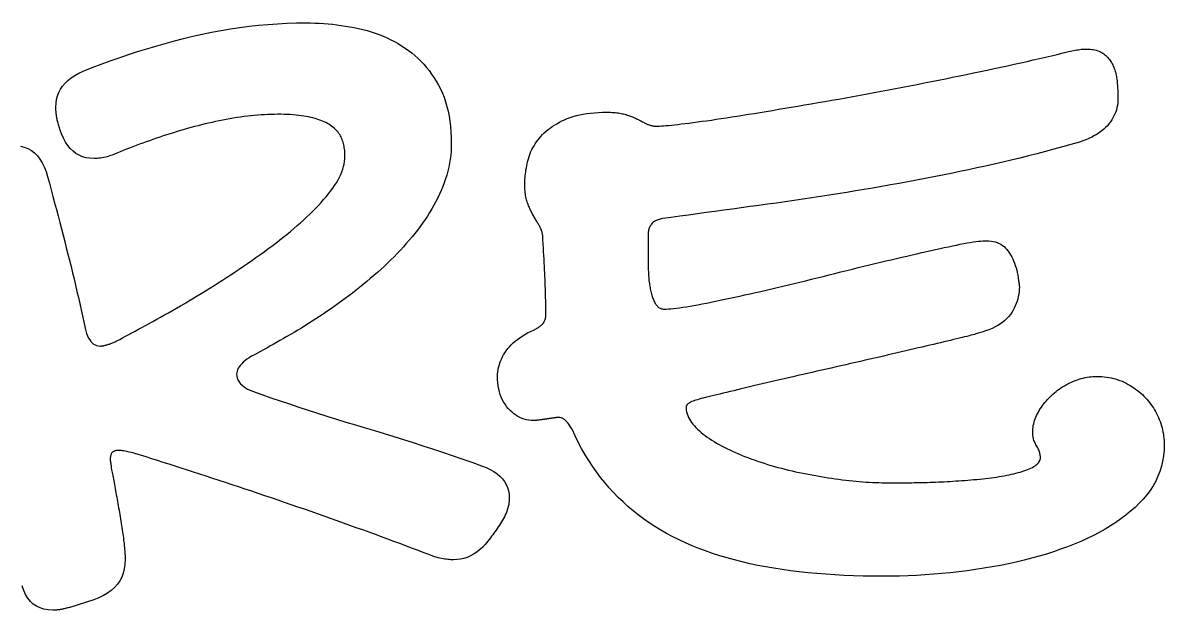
# Model space of a CAD drawing. Header units: millimetres. Extents: x 0 to 54.3, y 0.2 to 27.6.
# Drawn here: x 4.62 to 8.576, y 11.545 to 13.58 of the extents above; entities that cross this region are included whole.
import ezdxf

# ---------------------------------------------------------------- set-up
doc = ezdxf.new("R2010")
doc.units = ezdxf.units.MM

msp = doc.modelspace()

# ---------------------------------------------------------------- linework, layer by layer
msp.add_lwpolyline([(4.6112, 13.1535), (4.6249, 13.1497), (4.6376, 13.1444), (4.6494, 13.1376), (4.6603, 13.1293), (4.6702, 13.1195), (4.6792, 13.1082), (4.6872, 13.0954), (4.6943, 13.0811), (4.7004, 13.0652), (4.7057, 13.0479), (4.7119, 13.0248), (4.718, 13.0018), (4.7241, 12.979), (4.7301, 12.9563), (4.7361, 12.9337), (4.7419, 12.9112), (4.7478, 12.8889), (4.7535, 12.8667), (4.7592, 12.8446), (4.7649, 12.8226), (4.7705, 12.8008), (4.776, 12.779), (4.7814, 12.7574), (4.7868, 12.7358), (4.7921, 12.7143), (4.7973, 12.6928), (4.8024, 12.6713), (4.8074, 12.6499), (4.8123, 12.6286), (4.8171, 12.6073), (4.8219, 12.5861), (4.8266, 12.5649), (4.8311, 12.5437), (4.8356, 12.5226), (4.8382, 12.5127), (4.841, 12.5036), (4.8442, 12.4954), (4.8477, 12.488), (4.8515, 12.4815), (4.8557, 12.4759), (4.8601, 12.4711), (4.8649, 12.4672), (4.87, 12.4642), (4.8755, 12.462), (4.8812, 12.4607), (4.8873, 12.4603), (4.8891, 12.4603), (4.8909, 12.4604), (4.8928, 12.4606), (4.8948, 12.4608), (4.8968, 12.4611), (4.8989, 12.4614), (4.901, 12.4618), (4.9031, 12.4623), (4.9053, 12.4628), (4.9076, 12.4634), (4.9099, 12.4641), (4.9122, 12.4648), (4.9146, 12.4655), (4.9171, 12.4664), (4.9197, 12.4673), (4.9223, 12.4682), (4.925, 12.4692), (4.9278, 12.4703), (4.9306, 12.4715), (4.9336, 12.4727), (4.9366, 12.4739), (4.9397, 12.4753), (4.9428, 12.4767), (4.946, 12.4781), (4.9557, 12.4833), (4.9657, 12.4886), (4.976, 12.4941), (4.9867, 12.4999), (4.9977, 12.5058), (5.009, 12.5119), (5.0207, 12.5183), (5.0327, 12.5248), (5.045, 12.5315), (5.0577, 12.5385), (5.0707, 12.5456), (5.084, 12.5529), (5.0976, 12.5604), (5.1112, 12.568), (5.125, 12.5758), (5.1388, 12.5837), (5.1528, 12.5917), (5.1668, 12.5999), (5.181, 12.6082), (5.1952, 12.6166), (5.2096, 12.6252), (5.224, 12.6339), (5.2385, 12.6427), (5.2532, 12.6517), (5.2679, 12.6608), (5.2825, 12.67), (5.2971, 12.6793), (5.3117, 12.6886), (5.3263, 12.6981), (5.3409, 12.7076), (5.3554, 12.7172), (5.3699, 12.7269), (5.3844, 12.7367), (5.3988, 12.7466), (5.4133, 12.7565), (5.4277, 12.7666), (5.4419, 12.7767), (5.456, 12.7867), (5.4697, 12.7968), (5.4833, 12.8069), (5.4965, 12.817), (5.5096, 12.8271), (5.5224, 12.8372), (5.5349, 12.8473), (5.5472, 12.8574), (5.5592, 12.8675), (5.571, 12.8775), (5.5826, 12.8876), (5.5938, 12.8977), (5.6047, 12.9078), (5.6152, 12.9178), (5.6254, 12.9278), (5.6352, 12.9378), (5.6447, 12.9477), (5.6538, 12.9577), (5.6625, 12.9676), (5.6709, 12.9774), (5.6789, 12.9873), (5.6865, 12.9971), (5.6939, 13.0069), (5.7007, 13.0167), (5.7069, 13.0263), (5.7125, 13.0359), (5.7176, 13.0453), (5.722, 13.0547), (5.7259, 13.0639), (5.7292, 13.0731), (5.7318, 13.0821), (5.7339, 13.0911), (5.7354, 13.0999), (5.7363, 13.1087), (5.7366, 13.1173), (5.7365, 13.1226), (5.7363, 13.1279), (5.736, 13.133), (5.7355, 13.1381), (5.7349, 13.1431), (5.7341, 13.148), (5.7333, 13.1529), (5.7322, 13.1577), (5.7311, 13.1624), (5.7298, 13.167), (5.7284, 13.1716), (5.7268, 13.1761), (5.725, 13.1805), (5.7231, 13.1848), (5.7208, 13.189), (5.7184, 13.1931), (5.7157, 13.1971), (5.7128, 13.201), (5.7096, 13.2048), (5.7062, 13.2085), (5.7026, 13.2121), (5.6987, 13.2156), (5.6946, 13.2191), (5.6903, 13.2224), (5.6857, 13.2256), (5.6809, 13.2287), (5.6758, 13.2316), (5.6704, 13.2344), (5.6648, 13.2372), (5.6589, 13.2397), (5.6528, 13.2422), (5.6464, 13.2445), (5.6397, 13.2467), (5.6328, 13.2488), (5.6256, 13.2508), (5.6182, 13.2526), (5.6104, 13.2543), (5.6024, 13.2559), (5.594, 13.2573), (5.5852, 13.2586), (5.5762, 13.2597), (5.5668, 13.2607), (5.557, 13.2615), (5.547, 13.2621), (5.5366, 13.2627), (5.5258, 13.263), (5.5147, 13.2633), (5.5033, 13.2633), (5.492, 13.2632), (5.4806, 13.263), (5.4691, 13.2626), (5.4575, 13.262), (5.4459, 13.2613), (5.4341, 13.2604), (5.4223, 13.2594), (5.4104, 13.2582), (5.3983, 13.2568), (5.3862, 13.2553), (5.3741, 13.2536), (5.3618, 13.2518), (5.3495, 13.2498), (5.3372, 13.2477), (5.3249, 13.2455), (5.3126, 13.2431), (5.3004, 13.2407), (5.2881, 13.2382), (5.2759, 13.2355), (5.2637, 13.2328), (5.2514, 13.2299), (5.2393, 13.2269), (5.2271, 13.2238), (5.2149, 13.2206), (5.2027, 13.2173), (5.1906, 13.2139), (5.1785, 13.2105), (5.1664, 13.2069), (5.1544, 13.2033), (5.1423, 13.1997), (5.1303, 13.1959), (5.1183, 13.1921), (5.1064, 13.1882), (5.0945, 13.1842), (5.0826, 13.1802), (5.0707, 13.1761), (5.0589, 13.1719), (5.0471, 13.1677), (5.0355, 13.1635), (5.024, 13.1593), (5.0126, 13.155), (5.0012, 13.1507), (4.99, 13.1464), (4.9789, 13.1421), (4.9678, 13.1377), (4.9569, 13.1333), (4.9461, 13.1289), (4.9354, 13.1244), (4.9354, 13.1244), (4.9294, 13.1222), (4.9235, 13.1201), (4.9177, 13.1182), (4.9118, 13.1165), (4.906, 13.115), (4.9002, 13.1138), (4.8944, 13.1127), (4.8887, 13.1118), (4.8829, 13.1111), (4.8772, 13.1106), (4.8716, 13.1103), (4.8659, 13.1102), (4.852, 13.1109), (4.8389, 13.113), (4.8265, 13.1165), (4.8149, 13.1215), (4.804, 13.1278), (4.7938, 13.1356), (4.7844, 13.1447), (4.7757, 13.1553), (4.7678, 13.1673), (4.7606, 13.1807), (4.7541, 13.1955), (4.7484, 13.2117), (4.747, 13.2161), (4.7456, 13.2203), (4.7443, 13.2245), (4.7432, 13.2285), (4.7421, 13.2324), (4.7411, 13.2362), (4.7401, 13.2398), (4.7393, 13.2433), (4.7386, 13.2467), (4.7379, 13.25), (4.7373, 13.2532), (4.7368, 13.2562), (4.7364, 13.2591), (4.736, 13.262), (4.7357, 13.2649), (4.7353, 13.2677), (4.7351, 13.2704), (4.7348, 13.2731), (4.7346, 13.2758), (4.7345, 13.2784), (4.7343, 13.2809), (4.7342, 13.2834), (4.7342, 13.2859), (4.7342, 13.2883), (4.7348, 13.3019), (4.7368, 13.315), (4.7401, 13.3274), (4.7446, 13.3393), (4.7505, 13.3506), (4.7577, 13.3613), (4.7663, 13.3713), (4.7761, 13.3808), (4.7872, 13.3897), (4.7997, 13.3981), (4.8134, 13.4058), (4.8285, 13.4129), (4.8597, 13.4252), (4.891, 13.437), (4.9224, 13.4485), (4.9539, 13.4596), (4.9856, 13.4703), (5.0173, 13.4805), (5.0491, 13.4904), (5.081, 13.4999), (5.113, 13.509), (5.1451, 13.5177), (5.1773, 13.5261), (5.2096, 13.534), (5.2419, 13.5414), (5.2743, 13.5481), (5.3068, 13.5542), (5.3393, 13.5597), (5.3719, 13.5645), (5.4045, 13.5687), (5.4372, 13.5722), (5.4699, 13.5751), (5.5027, 13.5774), (5.5355, 13.579), (5.5683, 13.5799), (5.6013, 13.5803), (5.6167, 13.5801), (5.6321, 13.5797), (5.6474, 13.579), (5.6627, 13.5781), (5.678, 13.5769), (5.6932, 13.5754), (5.7084, 13.5736), (5.7235, 13.5716), (5.7386, 13.5692), (5.7537, 13.5667), (5.7688, 13.5638), (5.7838, 13.5607), (5.7986, 13.5572), (5.8132, 13.5534), (5.8276, 13.5491), (5.8416, 13.5444), (5.8555, 13.5394), (5.869, 13.534), (5.8823, 13.5281), (5.8953, 13.5219), (5.9081, 13.5153), (5.9206, 13.5082), (5.9329, 13.5008), (5.9449, 13.493), (5.9566, 13.4848), (5.9679, 13.4761), (5.9788, 13.467), (5.9894, 13.4574), (5.9996, 13.4474), (6.0094, 13.4369), (6.0189, 13.426), (6.028, 13.4147), (6.0367, 13.4029), (6.0451, 13.3906), (6.053, 13.3779), (6.0606, 13.3648), (6.0677, 13.3512), (6.0742, 13.337), (6.0801, 13.3222), (6.0854, 13.3068), (6.09, 13.2909), (6.094, 13.2745), (6.0974, 13.2574), (6.1002, 13.2398), (6.1024, 13.2216), (6.1039, 13.2028), (6.1048, 13.1835), (6.1051, 13.1636), (6.1049, 13.1494), (6.1042, 13.1353), (6.103, 13.1213), (6.1013, 13.1074), (6.0991, 13.0936), (6.0965, 13.0799), (6.0933, 13.0663), (6.0897, 13.0528), (6.0856, 13.0394), (6.081, 13.0261), (6.076, 13.0129), (6.0704, 12.9998), (6.0645, 12.9868), (6.0582, 12.9739), (6.0517, 12.9611), (6.0448, 12.9484), (6.0376, 12.9358), (6.0301, 12.9232), (6.0223, 12.9108), (6.0142, 12.8985), (6.0058, 12.8863), (5.9971, 12.8742), (5.9881, 12.8622), (5.9787, 12.8502), (5.9691, 12.8384), (5.9593, 12.8267), (5.9492, 12.8151), (5.939, 12.8036), (5.9285, 12.7921), (5.9178, 12.7808), (5.9068, 12.7696), (5.8956, 12.7585), (5.8843, 12.7474), (5.8726, 12.7365), (5.8608, 12.7257), (5.8488, 12.7149), (5.8366, 12.7043), (5.8243, 12.6939), (5.812, 12.6835), (5.7997, 12.6734), (5.7873, 12.6634), (5.7749, 12.6535), (5.7624, 12.6438), (5.7498, 12.6342), (5.7373, 12.6248), (5.7246, 12.6155), (5.7119, 12.6064), (5.6992, 12.5974), (5.6864, 12.5886), (5.6737, 12.5799), (5.661, 12.5713), (5.6483, 12.5629), (5.6357, 12.5546), (5.6231, 12.5464), (5.6105, 12.5384), (5.5979, 12.5305), (5.5854, 12.5228), (5.5728, 12.5152), (5.5603, 12.5077), (5.5478, 12.5004), (5.5355, 12.4932), (5.5233, 12.4862), (5.5113, 12.4793), (5.4996, 12.4726), (5.488, 12.466), (5.4766, 12.4596), (5.4655, 12.4534), (5.4545, 12.4474), (5.4437, 12.4415), (5.4331, 12.4357), (5.4227, 12.4301), (5.4125, 12.4247), (5.4043, 12.4196), (5.3968, 12.4146), (5.3899, 12.4095), (5.3838, 12.4043), (5.3785, 12.3992), (5.3738, 12.394), (5.3699, 12.3888), (5.3666, 12.3836), (5.3641, 12.3783), (5.3623, 12.373), (5.3613, 12.3677), (5.3609, 12.3624), (5.3613, 12.3563), (5.3624, 12.3504), (5.3643, 12.3447), (5.367, 12.3392), (5.3705, 12.334), (5.3747, 12.329), (5.3797, 12.3242), (5.3854, 12.3197), (5.3919, 12.3153), (5.3992, 12.3112), (5.4073, 12.3073), (5.4161, 12.3036), (5.4479, 12.2924), (5.4798, 12.2813), (5.5119, 12.2704), (5.5441, 12.2595), (5.5764, 12.2488), (5.6088, 12.2382), (5.6414, 12.2277), (5.6741, 12.2174), (5.7069, 12.2071), (5.7398, 12.197), (5.7728, 12.1871), (5.806, 12.1772), (5.8393, 12.1673), (5.8726, 12.1572), (5.9061, 12.1469), (5.9396, 12.1365), (5.9731, 12.1258), (6.0068, 12.1149), (6.0405, 12.1038), (6.0743, 12.0925), (6.1082, 12.0811), (6.1421, 12.0694), (6.1761, 12.0575), (6.2102, 12.0455), (6.2256, 12.0392), (6.2396, 12.0325), (6.2523, 12.0252), (6.2636, 12.0174), (6.2736, 12.009), (6.2823, 12.0001), (6.2897, 11.9906), (6.2957, 11.9806), (6.3003, 11.97), (6.3037, 11.9589), (6.3057, 11.9473), (6.3063, 11.9351), (6.3062, 11.9291), (6.3058, 11.9232), (6.3051, 11.9172), (6.3041, 11.9112), (6.3028, 11.9052), (6.3012, 11.8992), (6.2994, 11.8932), (6.2972, 11.8872), (6.2948, 11.8811), (6.2921, 11.8751), (6.2891, 11.869), (6.2859, 11.863), (6.2824, 11.8569), (6.2789, 11.851), (6.2754, 11.8451), (6.2717, 11.8393), (6.268, 11.8336), (6.2643, 11.828), (6.2605, 11.8225), (6.2566, 11.8171), (6.2527, 11.8117), (6.2487, 11.8064), (6.2446, 11.8013), (6.2405, 11.7962), (6.2317, 11.784), (6.2226, 11.7728), (6.2131, 11.7627), (6.2033, 11.7536), (6.1931, 11.7457), (6.1826, 11.7388), (6.1717, 11.7329), (6.1605, 11.7281), (6.149, 11.7244), (6.1371, 11.7217), (6.1249, 11.7202), (6.1123, 11.7196), (6.1077, 11.7197), (6.103, 11.7199), (6.0981, 11.7203), (6.0931, 11.7208), (6.0879, 11.7215), (6.0824, 11.7223), (6.0769, 11.7233), (6.0711, 11.7244), (6.0652, 11.7256), (6.0591, 11.727), (6.0528, 11.7286), (6.0464, 11.7303), (6.027, 11.7377), (6.0073, 11.7452), (5.9875, 11.7528), (5.9674, 11.7604), (5.947, 11.768), (5.9264, 11.7757), (5.9056, 11.7834), (5.8846, 11.7912), (5.8633, 11.7991), (5.8418, 11.807), (5.82, 11.8149), (5.798, 11.8229), (5.7759, 11.8309), (5.7536, 11.8389), (5.7314, 11.8469), (5.709, 11.8548), (5.6865, 11.8628), (5.664, 11.8707), (5.6414, 11.8787), (5.6188, 11.8866), (5.596, 11.8945), (5.5732, 11.9024), (5.5503, 11.9103), (5.5274, 11.9181), (5.5044, 11.926), (5.4815, 11.9338), (5.4587, 11.9415), (5.4359, 11.9492), (5.4132, 11.9569), (5.3905, 11.9644), (5.3679, 11.972), (5.3454, 11.9795), (5.3229, 11.9869), (5.3005, 11.9943), (5.2781, 12.0017), (5.2558, 12.009), (5.2337, 12.0162), (5.2119, 12.0233), (5.1903, 12.0303), (5.169, 12.0371), (5.148, 12.0439), (5.1272, 12.0506), (5.1067, 12.0571), (5.0865, 12.0636), (5.0666, 12.0699), (5.0469, 12.0761), (5.0275, 12.0822), (5.0084, 12.0882), (5.0017, 12.0899), (4.9954, 12.0915), (4.9895, 12.0929), (4.984, 12.0941), (4.9789, 12.0952), (4.9741, 12.0962), (4.9697, 12.097), (4.9656, 12.0977), (4.9619, 12.0982), (4.9586, 12.0986), (4.9557, 12.0988), (4.9532, 12.0989), (4.9508, 12.0988), (4.9486, 12.0987), (4.9464, 12.0985), (4.9444, 12.0982), (4.9424, 12.0978), (4.9405, 12.0973), (4.9387, 12.0968), (4.9369, 12.0961), (4.9353, 12.0954), (4.9337, 12.0945), (4.9323, 12.0936), (4.9309, 12.0926), (4.9296, 12.0915), (4.9285, 12.0902), (4.9274, 12.0887), (4.9265, 12.087), (4.9256, 12.0851), (4.9249, 12.0831), (4.9243, 12.0808), (4.9238, 12.0784), (4.9234, 12.0758), (4.9231, 12.073), (4.9229, 12.07), (4.9229, 12.0668), (4.9229, 12.0659), (4.9229, 12.065), (4.923, 12.064), (4.9231, 12.063), (4.9232, 12.0619), (4.9233, 12.0608), (4.9235, 12.0597), (4.9237, 12.0585), (4.9239, 12.0573), (4.9241, 12.0561), (4.9244, 12.0548), (4.9247, 12.0535), (4.925, 12.0521), (4.9252, 12.0508), (4.9254, 12.0494), (4.9257, 12.048), (4.9258, 12.0466), (4.926, 12.0452), (4.9261, 12.0438), (4.9263, 12.0424), (4.9263, 12.0409), (4.9264, 12.0395), (4.9264, 12.038), (4.9265, 12.0366), (4.9274, 12.032), (4.9283, 12.0272), (4.9293, 12.0221), (4.9303, 12.0169), (4.9314, 12.0114), (4.9325, 12.0056), (4.9336, 11.9996), (4.9348, 11.9934), (4.936, 11.987), (4.9372, 11.9803), (4.9385, 11.9734), (4.9398, 11.9662), (4.9411, 11.9589), (4.9425, 11.9516), (4.9438, 11.9442), (4.9451, 11.9368), (4.9465, 11.9294), (4.9478, 11.9219), (4.9492, 11.9144), (4.9505, 11.9069), (4.9518, 11.8993), (4.9532, 11.8917), (4.9545, 11.884), (4.9558, 11.8763), (4.9571, 11.8686), (4.9584, 11.861), (4.9597, 11.8534), (4.9609, 11.8459), (4.962, 11.8385), (4.9632, 11.8311), (4.9643, 11.8238), (4.9653, 11.8166), (4.9663, 11.8094), (4.9673, 11.8022), (4.9683, 11.7952), (4.9692, 11.7882), (4.97, 11.7813), (4.9708, 11.7746), (4.9715, 11.7682), (4.9721, 11.762), (4.9727, 11.7559), (4.9732, 11.7501), (4.9736, 11.7445), (4.9739, 11.7391), (4.9742, 11.7339), (4.9744, 11.7289), (4.9745, 11.7242), (4.9745, 11.7196), (4.9738, 11.7034), (4.9715, 11.6881), (4.9677, 11.6736), (4.9625, 11.6599), (4.9557, 11.647), (4.9474, 11.635), (4.9376, 11.6239), (4.9263, 11.6136), (4.9134, 11.6041), (4.8991, 11.5955), (4.8833, 11.5877), (4.8659, 11.5807), (4.7858, 11.5558), (4.7828, 11.5549), (4.78, 11.5541), (4.7771, 11.5533), (4.7743, 11.5526), (4.7716, 11.5518), (4.7689, 11.5511), (4.7662, 11.5505), (4.7636, 11.5499), (4.7611, 11.5493), (4.7586, 11.5488), (4.7561, 11.5483), (4.7537, 11.5478), (4.7514, 11.5474), (4.7489, 11.547), (4.7465, 11.5466), (4.744, 11.5463), (4.7416, 11.546), (4.7391, 11.5458), (4.7365, 11.5456), (4.734, 11.5454), (4.7314, 11.5453), (4.7288, 11.5452), (4.7261, 11.5451), (4.7235, 11.5451), (4.7077, 11.546), (4.6931, 11.5485), (4.6796, 11.5527), (4.6673, 11.5586), (4.6561, 11.5662), (4.646, 11.5754), (4.6371, 11.5863), (4.6293, 11.5989), (4.6227, 11.6132), (4.6171, 11.6292)])
msp.add_lwpolyline([(6.4773, 12.2128), (6.4763, 12.2128), (6.4753, 12.2128), (6.4742, 12.2127), (6.473, 12.2126), (6.4717, 12.2125), (6.4704, 12.2124), (6.4689, 12.2122), (6.4674, 12.212), (6.4658, 12.2118), (6.464, 12.2116), (6.4622, 12.2113), (6.4604, 12.211), (6.4584, 12.2107), (6.4565, 12.2104), (6.4545, 12.2102), (6.4524, 12.2099), (6.4504, 12.2096), (6.4483, 12.2093), (6.4463, 12.209), (6.4441, 12.2087), (6.442, 12.2084), (6.4398, 12.2081), (6.4376, 12.2078), (6.4354, 12.2075), (6.4332, 12.2072), (6.431, 12.2069), (6.4288, 12.2066), (6.4266, 12.2063), (6.4245, 12.206), (6.4223, 12.2057), (6.4202, 12.2054), (6.418, 12.2051), (6.4159, 12.2048), (6.4138, 12.2045), (6.4117, 12.2042), (6.4096, 12.2039), (6.4076, 12.2036), (6.4056, 12.2034), (6.4037, 12.2031), (6.4019, 12.2029), (6.4002, 12.2027), (6.3985, 12.2026), (6.3969, 12.2024), (6.3954, 12.2023), (6.3939, 12.2023), (6.3926, 12.2022), (6.3913, 12.2022), (6.39, 12.2021), (6.3818, 12.2024), (6.3738, 12.2033), (6.3659, 12.2048), (6.3582, 12.2068), (6.3507, 12.2094), (6.3433, 12.2126), (6.3361, 12.2164), (6.3291, 12.2207), (6.3223, 12.2257), (6.3156, 12.2312), (6.3091, 12.2373), (6.3028, 12.244), (6.2968, 12.2511), (6.2914, 12.2587), (6.2864, 12.2666), (6.282, 12.2749), (6.2781, 12.2836), (6.2747, 12.2927), (6.2719, 12.3022), (6.2696, 12.312), (6.2677, 12.3223), (6.2664, 12.3329), (6.2657, 12.3439), (6.2654, 12.3553), (6.2656, 12.363), (6.2662, 12.3706), (6.2673, 12.3782), (6.2688, 12.3857), (6.2707, 12.3932), (6.273, 12.4007), (6.2757, 12.4081), (6.2788, 12.4154), (6.2824, 12.4227), (6.2864, 12.4299), (6.2908, 12.4371), (6.2957, 12.4443), (6.3009, 12.4513), (6.3067, 12.4581), (6.3129, 12.4648), (6.3196, 12.4712), (6.3268, 12.4774), (6.3344, 12.4835), (6.3425, 12.4893), (6.3511, 12.4949), (6.3601, 12.5004), (6.3696, 12.5056), (6.3796, 12.5107), (6.39, 12.5155), (6.3932, 12.517), (6.3963, 12.5186), (6.3993, 12.5201), (6.4022, 12.5217), (6.405, 12.5234), (6.4076, 12.5251), (6.4102, 12.5268), (6.4126, 12.5286), (6.4149, 12.5304), (6.4171, 12.5322), (6.4192, 12.5341), (6.4212, 12.536), (6.423, 12.538), (6.4247, 12.5401), (6.4263, 12.5424), (6.4276, 12.5448), (6.4288, 12.5473), (6.4299, 12.55), (6.4308, 12.5528), (6.4315, 12.5558), (6.432, 12.5589), (6.4324, 12.5621), (6.4327, 12.5654), (6.4328, 12.5689), (6.4327, 12.5785), (6.4327, 12.5881), (6.4326, 12.5979), (6.4325, 12.6078), (6.4323, 12.6178), (6.4321, 12.6279), (6.4319, 12.6381), (6.4316, 12.6485), (6.4313, 12.6589), (6.4309, 12.6695), (6.4305, 12.6801), (6.4301, 12.6909), (6.4296, 12.7019), (6.4291, 12.7132), (6.4286, 12.7248), (6.428, 12.7367), (6.4274, 12.7489), (6.4268, 12.7614), (6.4261, 12.7743), (6.4253, 12.7874), (6.4246, 12.8009), (6.4238, 12.8147), (6.423, 12.8287), (6.4221, 12.8431), (6.4217, 12.8461), (6.4213, 12.849), (6.4207, 12.8519), (6.42, 12.8548), (6.4192, 12.8577), (6.4183, 12.8605), (6.4173, 12.8633), (6.4161, 12.8661), (6.4149, 12.8688), (6.4135, 12.8716), (6.4121, 12.8743), (6.4105, 12.877), (6.4089, 12.8797), (6.4072, 12.8824), (6.4055, 12.8852), (6.4038, 12.8881), (6.402, 12.8911), (6.4003, 12.8941), (6.3985, 12.8972), (6.3967, 12.9003), (6.3948, 12.9035), (6.3929, 12.9068), (6.3911, 12.9101), (6.3891, 12.9135), (6.3872, 12.9169), (6.3854, 12.9204), (6.3835, 12.924), (6.3817, 12.9276), (6.38, 12.9313), (6.3782, 12.935), (6.3765, 12.9389), (6.3749, 12.9427), (6.3733, 12.9467), (6.3717, 12.9507), (6.3702, 12.9547), (6.3687, 12.9589), (6.3672, 12.9631), (6.3659, 12.9675), (6.3648, 12.9721), (6.3637, 12.9769), (6.3628, 12.9818), (6.362, 12.9869), (6.3613, 12.9922), (6.3608, 12.9976), (6.3603, 13.0033), (6.36, 13.0091), (6.3598, 13.015), (6.3598, 13.0212), (6.3598, 13.0269), (6.36, 13.0327), (6.3604, 13.0387), (6.3609, 13.0448), (6.3615, 13.0511), (6.3622, 13.0575), (6.3631, 13.064), (6.3641, 13.0706), (6.3653, 13.0774), (6.3666, 13.0844), (6.368, 13.0914), (6.3696, 13.0986), (6.3713, 13.1059), (6.3734, 13.113), (6.3758, 13.1201), (6.3785, 13.1271), (6.3814, 13.1341), (6.3847, 13.1409), (6.3883, 13.1477), (6.3921, 13.1544), (6.3963, 13.1611), (6.4007, 13.1676), (6.4055, 13.1741), (6.4105, 13.1805), (6.4159, 13.1868), (6.4216, 13.1929), (6.4276, 13.1989), (6.434, 13.2047), (6.4408, 13.2103), (6.4479, 13.2157), (6.4553, 13.221), (6.4631, 13.226), (6.4713, 13.2309), (6.4797, 13.2357), (6.4886, 13.2402), (6.4978, 13.2446), (6.5073, 13.2488), (6.5174, 13.2525), (6.528, 13.2559), (6.539, 13.259), (6.5505, 13.2617), (6.5625, 13.264), (6.575, 13.266), (6.588, 13.2676), (6.6014, 13.2688), (6.6153, 13.2697), (6.6298, 13.2703), (6.6446, 13.2704), (6.6508, 13.2704), (6.6568, 13.2703), (6.6626, 13.27), (6.6682, 13.2697), (6.6736, 13.2692), (6.6789, 13.2687), (6.684, 13.268), (6.689, 13.2673), (6.6937, 13.2664), (6.6983, 13.2655), (6.7027, 13.2645), (6.707, 13.2633), (6.7111, 13.2621), (6.7151, 13.2609), (6.719, 13.2596), (6.7229, 13.2583), (6.7267, 13.2569), (6.7303, 13.2555), (6.7339, 13.2541), (6.7374, 13.2526), (6.7408, 13.2511), (6.7442, 13.2496), (6.7474, 13.248), (6.7506, 13.2464), (6.7537, 13.2448), (6.7567, 13.2432), (6.7597, 13.2417), (6.7627, 13.2402), (6.7655, 13.2387), (6.7684, 13.2373), (6.7712, 13.2359), (6.7739, 13.2345), (6.7766, 13.2332), (6.7793, 13.2319), (6.7819, 13.2307), (6.7844, 13.2295), (6.7869, 13.2284), (6.7895, 13.2273), (6.792, 13.2264), (6.7946, 13.2255), (6.7972, 13.2248), (6.7998, 13.2242), (6.8024, 13.2236), (6.805, 13.2232), (6.8076, 13.2228), (6.8103, 13.2226), (6.8129, 13.2224), (6.8156, 13.2224), (6.8207, 13.2224), (6.8267, 13.2227), (6.8334, 13.223), (6.8409, 13.2236), (6.8492, 13.2242), (6.8583, 13.225), (6.8682, 13.226), (6.8789, 13.2271), (6.8904, 13.2284), (6.9026, 13.2298), (6.9157, 13.2314), (6.9295, 13.2331), (6.944, 13.2349), (6.959, 13.2369), (6.9744, 13.239), (6.9904, 13.2412), (7.0068, 13.2435), (7.0237, 13.246), (7.0411, 13.2486), (7.0589, 13.2513), (7.0773, 13.2541), (7.0961, 13.257), (7.1154, 13.2601), (7.1352, 13.2633), (7.1554, 13.2666), (7.1759, 13.27), (7.1968, 13.2735), (7.2181, 13.277), (7.2397, 13.2806), (7.2616, 13.2842), (7.2839, 13.288), (7.3065, 13.2918), (7.3295, 13.2957), (7.3528, 13.2997), (7.3765, 13.3037), (7.4005, 13.3078), (7.4247, 13.312), (7.449, 13.3163), (7.4733, 13.3206), (7.4977, 13.325), (7.5222, 13.3294), (7.5467, 13.3339), (7.5713, 13.3384), (7.5959, 13.3431), (7.6206, 13.3477), (7.6454, 13.3525), (7.6703, 13.3573), (7.6951, 13.3621), (7.72, 13.367), (7.7448, 13.372), (7.7695, 13.3769), (7.7941, 13.3818), (7.8185, 13.3868), (7.8429, 13.3917), (7.8672, 13.3967), (7.8914, 13.4017), (7.9155, 13.4067), (7.9395, 13.4117), (7.9634, 13.4168), (7.9872, 13.4218), (8.0107, 13.4268), (8.0339, 13.4318), (8.0567, 13.4368), (8.0791, 13.4418), (8.1012, 13.4467), (8.1229, 13.4516), (8.1442, 13.4565), (8.1652, 13.4614), (8.1858, 13.4662), (8.206, 13.471), (8.2259, 13.4758), (8.2453, 13.4805), (8.2512, 13.482), (8.2569, 13.4833), (8.2626, 13.4844), (8.2681, 13.4855), (8.2735, 13.4864), (8.2787, 13.4872), (8.2838, 13.4879), (8.2888, 13.4885), (8.2937, 13.4889), (8.2985, 13.4892), (8.3031, 13.4894), (8.3076, 13.4895), (8.3138, 13.4893), (8.3197, 13.489), (8.3254, 13.4884), (8.3309, 13.4876), (8.3362, 13.4865), (8.3413, 13.4852), (8.3461, 13.4837), (8.3508, 13.4819), (8.3552, 13.4799), (8.3595, 13.4777), (8.3635, 13.4752), (8.3673, 13.4725), (8.3709, 13.4697), (8.3744, 13.4667), (8.3777, 13.4636), (8.3808, 13.4604), (8.3838, 13.457), (8.3867, 13.4536), (8.3893, 13.4501), (8.3918, 13.4464), (8.3942, 13.4427), (8.3963, 13.4388), (8.3984, 13.4348), (8.4002, 13.4307), (8.402, 13.4265), (8.4036, 13.4222), (8.4051, 13.4178), (8.4065, 13.4134), (8.4077, 13.4088), (8.4089, 13.4042), (8.41, 13.3995), (8.4109, 13.3947), (8.4117, 13.3898), (8.4125, 13.3848), (8.4131, 13.3798), (8.4136, 13.3746), (8.414, 13.3694), (8.4144, 13.3643), (8.4148, 13.3593), (8.4151, 13.3543), (8.4153, 13.3494), (8.4156, 13.3446), (8.4158, 13.3398), (8.416, 13.335), (8.4161, 13.3304), (8.4162, 13.3258), (8.4162, 13.3212), (8.4163, 13.3167), (8.416, 13.3091), (8.4154, 13.3015), (8.4143, 13.294), (8.4128, 13.2866), (8.4108, 13.2792), (8.4085, 13.272), (8.4057, 13.2649), (8.4024, 13.2578), (8.3987, 13.2508), (8.3946, 13.2439), (8.3901, 13.2371), (8.3851, 13.2304), (8.3796, 13.2238), (8.3736, 13.2175), (8.367, 13.2114), (8.3599, 13.2056), (8.3522, 13.1999), (8.3439, 13.1946), (8.3351, 13.1894), (8.3257, 13.1845), (8.3158, 13.1798), (8.3053, 13.1754), (8.2943, 13.1712), (8.2827, 13.1672), (8.2533, 13.1587), (8.2239, 13.1503), (8.1944, 13.1422), (8.1649, 13.1342), (8.1354, 13.1265), (8.1058, 13.1189), (8.0762, 13.1115), (8.0465, 13.1043), (8.0168, 13.0972), (7.9871, 13.0904), (7.9573, 13.0837), (7.9275, 13.0773), (7.8977, 13.0709), (7.8678, 13.0647), (7.8379, 13.0586), (7.8079, 13.0525), (7.7779, 13.0466), (7.7479, 13.0408), (7.7178, 13.035), (7.6877, 13.0294), (7.6576, 13.0238), (7.6274, 13.0184), (7.5972, 13.0131), (7.567, 13.0078), (7.5367, 13.0027), (7.5064, 12.9976), (7.476, 12.9926), (7.4457, 12.9877), (7.4153, 12.9829), (7.3849, 12.9782), (7.3545, 12.9736), (7.324, 12.969), (7.2935, 12.9646), (7.263, 12.9602), (7.2325, 12.9559), (7.2019, 12.9517), (7.1714, 12.9476), (7.1409, 12.9434), (7.1104, 12.9393), (7.0799, 12.9351), (7.0494, 12.931), (7.019, 12.9268), (6.9886, 12.9227), (6.9582, 12.9185), (6.9279, 12.9143), (6.8975, 12.9102), (6.8672, 12.906), (6.8369, 12.9019), (6.8329, 12.9012), (6.829, 12.9004), (6.8253, 12.8994), (6.8217, 12.8982), (6.8183, 12.8969), (6.8151, 12.8954), (6.8121, 12.8938), (6.8092, 12.892), (6.8066, 12.89), (6.8041, 12.8879), (6.8017, 12.8856), (6.7995, 12.8832), (6.7976, 12.8806), (6.7957, 12.8779), (6.7941, 12.875), (6.7926, 12.872), (6.7913, 12.8689), (6.7902, 12.8656), (6.7892, 12.8622), (6.7885, 12.8587), (6.7879, 12.855), (6.7874, 12.8512), (6.7872, 12.8472), (6.7871, 12.8431), (6.7871, 12.7701), (6.7871, 12.7651), (6.7871, 12.76), (6.7872, 12.7549), (6.7873, 12.7497), (6.7874, 12.7446), (6.7875, 12.7394), (6.7877, 12.7342), (6.7879, 12.729), (6.7881, 12.7237), (6.7883, 12.7184), (6.7886, 12.7131), (6.7889, 12.7078), (6.7892, 12.7025), (6.7896, 12.6973), (6.79, 12.6921), (6.7905, 12.687), (6.7911, 12.682), (6.7918, 12.6771), (6.7925, 12.6722), (6.7932, 12.6674), (6.794, 12.6627), (6.7949, 12.6581), (6.7959, 12.6535), (6.7969, 12.649), (6.7979, 12.6447), (6.7991, 12.6404), (6.8003, 12.6363), (6.8015, 12.6323), (6.8028, 12.6285), (6.8042, 12.6248), (6.8057, 12.6212), (6.8072, 12.6178), (6.8087, 12.6145), (6.8104, 12.6113), (6.812, 12.6083), (6.8138, 12.6054), (6.8156, 12.6027), (6.8176, 12.6003), (6.8196, 12.598), (6.8217, 12.596), (6.8239, 12.5943), (6.8263, 12.5927), (6.8287, 12.5914), (6.8312, 12.5904), (6.8338, 12.5896), (6.8365, 12.589), (6.8394, 12.5886), (6.8423, 12.5885), (6.8497, 12.5886), (6.8578, 12.589), (6.8666, 12.5896), (6.876, 12.5905), (6.8861, 12.5916), (6.8968, 12.593), (6.9082, 12.5946), (6.9202, 12.5964), (6.9329, 12.5985), (6.9463, 12.6009), (6.9603, 12.6035), (6.9749, 12.6063), (6.9901, 12.6093), (7.0055, 12.6125), (7.0213, 12.6157), (7.0374, 12.6191), (7.0539, 12.6225), (7.0706, 12.6261), (7.0877, 12.6298), (7.1051, 12.6336), (7.1228, 12.6375), (7.1409, 12.6416), (7.1592, 12.6457), (7.1779, 12.6499), (7.1968, 12.6543), (7.2159, 12.6587), (7.2351, 12.6632), (7.2545, 12.6677), (7.274, 12.6724), (7.2936, 12.6771), (7.3135, 12.6819), (7.3334, 12.6867), (7.3535, 12.6917), (7.3738, 12.6967), (7.3942, 12.7018), (7.4147, 12.7069), (7.4352, 12.7121), (7.4556, 12.7172), (7.4758, 12.7222), (7.4957, 12.7271), (7.5155, 12.732), (7.5351, 12.7367), (7.5545, 12.7415), (7.5738, 12.7461), (7.5928, 12.7506), (7.6117, 12.7551), (7.6304, 12.7596), (7.6489, 12.7639), (7.6671, 12.7681), (7.6849, 12.7723), (7.7024, 12.7763), (7.7195, 12.7802), (7.7362, 12.784), (7.7526, 12.7877), (7.7686, 12.7913), (7.7842, 12.7948), (7.7994, 12.7981), (7.8143, 12.8014), (7.8288, 12.8045), (7.8429, 12.8075), (7.8565, 12.8104), (7.8694, 12.813), (7.8817, 12.8153), (7.8932, 12.8174), (7.904, 12.8193), (7.9142, 12.8209), (7.9236, 12.8222), (7.9324, 12.8233), (7.9404, 12.8242), (7.9478, 12.8248), (7.9545, 12.8252), (7.9604, 12.8253), (7.9686, 12.8251), (7.9764, 12.8243), (7.9839, 12.823), (7.991, 12.8213), (7.9978, 12.819), (8.0043, 12.8162), (8.0104, 12.8129), (8.0162, 12.8091), (8.0217, 12.8048), (8.0268, 12.8), (8.0316, 12.7946), (8.0361, 12.7888), (8.0403, 12.7826), (8.0443, 12.7761), (8.048, 12.7694), (8.0514, 12.7624), (8.0547, 12.7552), (8.0577, 12.7476), (8.0605, 12.7399), (8.063, 12.7318), (8.0653, 12.7236), (8.0674, 12.715), (8.0692, 12.7062), (8.0708, 12.6971), (8.0708, 12.6957), (8.0709, 12.6942), (8.0709, 12.6928), (8.071, 12.6914), (8.0711, 12.69), (8.0713, 12.6887), (8.0714, 12.6873), (8.0716, 12.686), (8.0718, 12.6848), (8.0721, 12.6835), (8.0723, 12.6823), (8.0726, 12.6811), (8.0729, 12.6799), (8.0732, 12.6787), (8.0734, 12.6774), (8.0736, 12.6762), (8.0738, 12.6749), (8.074, 12.6735), (8.0741, 12.6722), (8.0742, 12.6708), (8.0743, 12.6694), (8.0743, 12.668), (8.0744, 12.6665), (8.0744, 12.6651), (8.0742, 12.6565), (8.0735, 12.6481), (8.0724, 12.6398), (8.0709, 12.6315), (8.069, 12.6234), (8.0666, 12.6154), (8.0638, 12.6076), (8.0605, 12.5998), (8.0569, 12.5921), (8.0528, 12.5846), (8.0482, 12.5771), (8.0432, 12.5698), (8.0377, 12.5627), (8.0315, 12.5559), (8.0246, 12.5494), (8.017, 12.5432), (8.0088, 12.5373), (7.9998, 12.5318), (7.9902, 12.5265), (7.9799, 12.5215), (7.969, 12.5169), (7.9573, 12.5126), (7.945, 12.5085), (7.932, 12.5048), (7.9281, 12.5036), (7.9236, 12.5022), (7.9186, 12.5008), (7.913, 12.4992), (7.9067, 12.4975), (7.8999, 12.4957), (7.8925, 12.4938), (7.8845, 12.4918), (7.8759, 12.4896), (7.8667, 12.4874), (7.8569, 12.485), (7.8465, 12.4826), (7.8356, 12.48), (7.8245, 12.4774), (7.813, 12.4747), (7.8012, 12.4719), (7.7891, 12.469), (7.7766, 12.4661), (7.7638, 12.4631), (7.7507, 12.46), (7.7373, 12.4569), (7.7236, 12.4536), (7.7095, 12.4503), (7.6951, 12.447), (7.6805, 12.4435), (7.6657, 12.4401), (7.6506, 12.4366), (7.6354, 12.433), (7.62, 12.4294), (7.6043, 12.4258), (7.5885, 12.4222), (7.5725, 12.4185), (7.5563, 12.4147), (7.5398, 12.411), (7.5232, 12.4072), (7.5064, 12.4033), (7.4895, 12.3995), (7.4727, 12.3956), (7.4559, 12.3918), (7.4391, 12.388), (7.4225, 12.3842), (7.4058, 12.3804), (7.3892, 12.3766), (7.3727, 12.3729), (7.3562, 12.3691), (7.3397, 12.3654), (7.3233, 12.3617), (7.307, 12.3579), (7.2908, 12.3542), (7.2747, 12.3506), (7.2589, 12.3469), (7.2432, 12.3433), (7.2277, 12.3397), (7.2124, 12.3361), (7.1973, 12.3326), (7.1824, 12.3291), (7.1676, 12.3256), (7.1531, 12.3221), (7.1387, 12.3186), (7.1245, 12.3152), (7.1106, 12.3118), (7.0972, 12.3086), (7.0842, 12.3055), (7.0716, 12.3024), (7.0594, 12.2995), (7.0477, 12.2967), (7.0364, 12.294), (7.0256, 12.2915), (7.0152, 12.289), (7.0052, 12.2866), (6.9956, 12.2844), (6.9865, 12.2823), (6.9788, 12.2802), (6.9715, 12.2783), (6.9649, 12.2764), (6.9587, 12.2745), (6.9531, 12.2728), (6.948, 12.2711), (6.9434, 12.2695), (6.9394, 12.268), (6.9359, 12.2666), (6.933, 12.2652), (6.9305, 12.2639), (6.9286, 12.2627), (6.9271, 12.2615), (6.9256, 12.2602), (6.9244, 12.2589), (6.9232, 12.2575), (6.9222, 12.2561), (6.9213, 12.2547), (6.9205, 12.2532), (6.9199, 12.2516), (6.9195, 12.25), (6.9191, 12.2483), (6.9189, 12.2466), (6.9188, 12.2449), (6.9197, 12.2384), (6.9209, 12.232), (6.9227, 12.2256), (6.9249, 12.2194), (6.9275, 12.2132), (6.9306, 12.207), (6.9342, 12.201), (6.9382, 12.195), (6.9427, 12.1891), (6.9477, 12.1833), (6.9531, 12.1775), (6.9589, 12.1719), (6.9651, 12.1663), (6.9716, 12.1607), (6.9784, 12.1553), (6.9854, 12.1499), (6.9927, 12.1446), (7.0003, 12.1394), (7.0082, 12.1342), (7.0163, 12.1291), (7.0247, 12.1241), (7.0333, 12.1192), (7.0423, 12.1143), (7.0515, 12.1096), (7.0609, 12.1048), (7.0706, 12.1002), (7.0804, 12.0956), (7.0905, 12.0912), (7.1007, 12.0867), (7.1111, 12.0824), (7.1218, 12.0781), (7.1326, 12.0739), (7.1436, 12.0698), (7.1549, 12.0658), (7.1663, 12.0618), (7.1779, 12.0579), (7.1897, 12.0541), (7.2015, 12.0504), (7.2134, 12.0468), (7.2254, 12.0434), (7.2374, 12.04), (7.2496, 12.0368), (7.2618, 12.0336), (7.2741, 12.0306), (7.2864, 12.0277), (7.2988, 12.0249), (7.3113, 12.0222), (7.3239, 12.0196), (7.3365, 12.0172), (7.3491, 12.0148), (7.3616, 12.0125), (7.3741, 12.0102), (7.3865, 12.0081), (7.3989, 12.0061), (7.4113, 12.0041), (7.4236, 12.0022), (7.4359, 12.0004), (7.4482, 11.9987), (7.4604, 11.9971), (7.4726, 11.9956), (7.4847, 11.9942), (7.4966, 11.9929), (7.5084, 11.9917), (7.5201, 11.9907), (7.5316, 11.9897), (7.5429, 11.9889), (7.5541, 11.9882), (7.5652, 11.9877), (7.5761, 11.9873), (7.5868, 11.9869), (7.5974, 11.9868), (7.6079, 11.9867), (7.6125, 11.9867), (7.6174, 11.9867), (7.6227, 11.9867), (7.6283, 11.9867), (7.6342, 11.9867), (7.6404, 11.9867), (7.6469, 11.9867), (7.6538, 11.9867), (7.661, 11.9867), (7.6685, 11.9867), (7.6763, 11.9867), (7.6845, 11.9867), (7.6928, 11.9867), (7.7014, 11.9868), (7.71, 11.9869), (7.7188, 11.987), (7.7277, 11.9872), (7.7368, 11.9874), (7.746, 11.9876), (7.7553, 11.9879), (7.7648, 11.9882), (7.7744, 11.9886), (7.7841, 11.9889), (7.794, 11.9894), (7.8039, 11.9898), (7.8139, 11.9903), (7.824, 11.9909), (7.8341, 11.9914), (7.8443, 11.9921), (7.8545, 11.9927), (7.8648, 11.9934), (7.8751, 11.9941), (7.8854, 11.9949), (7.8959, 11.9957), (7.9063, 11.9965), (7.9168, 11.9974), (7.9273, 11.9983), (7.9375, 11.9993), (7.9476, 12.0003), (7.9576, 12.0014), (7.9673, 12.0026), (7.9769, 12.0038), (7.9863, 12.0051), (7.9956, 12.0065), (8.0046, 12.0079), (8.0135, 12.0094), (8.0222, 12.0109), (8.0308, 12.0125), (8.0391, 12.0142), (8.0472, 12.0159), (8.055, 12.0177), (8.0626, 12.0196), (8.07, 12.0216), (8.0771, 12.0236), (8.0839, 12.0258), (8.0905, 12.0279), (8.0969, 12.0302), (8.103, 12.0325), (8.1088, 12.035), (8.1145, 12.0374), (8.1197, 12.04), (8.1245, 12.0427), (8.1289, 12.0454), (8.1328, 12.0482), (8.1362, 12.0511), (8.1392, 12.0541), (8.1417, 12.0572), (8.1437, 12.0604), (8.1453, 12.0637), (8.1465, 12.067), (8.1472, 12.0704), (8.1474, 12.0739), (8.1473, 12.0772), (8.147, 12.0805), (8.1466, 12.0838), (8.1459, 12.0872), (8.1451, 12.0906), (8.1441, 12.094), (8.1429, 12.0974), (8.1415, 12.1008), (8.1399, 12.1043), (8.1381, 12.1078), (8.1362, 12.1113), (8.134, 12.1149), (8.1319, 12.1185), (8.13, 12.1221), (8.1282, 12.1258), (8.1266, 12.1295), (8.1252, 12.1333), (8.124, 12.1372), (8.123, 12.141), (8.1222, 12.145), (8.1215, 12.1489), (8.1211, 12.153), (8.1208, 12.1571), (8.1207, 12.1612), (8.1208, 12.1671), (8.1212, 12.173), (8.1219, 12.1789), (8.1229, 12.1848), (8.1241, 12.1907), (8.1256, 12.1966), (8.1274, 12.2024), (8.1294, 12.2083), (8.1317, 12.2141), (8.1343, 12.2199), (8.1371, 12.2257), (8.1403, 12.2315), (8.1436, 12.2373), (8.1471, 12.2429), (8.1508, 12.2484), (8.1546, 12.2539), (8.1586, 12.2592), (8.1628, 12.2645), (8.1671, 12.2696), (8.1715, 12.2746), (8.1762, 12.2796), (8.181, 12.2844), (8.1859, 12.2892), (8.191, 12.2938), (8.1963, 12.2984), (8.2017, 12.3027), (8.2072, 12.307), (8.2128, 12.311), (8.2185, 12.315), (8.2244, 12.3188), (8.2304, 12.3224), (8.2365, 12.3259), (8.2428, 12.3292), (8.2491, 12.3324), (8.2556, 12.3355), (8.2622, 12.3383), (8.2689, 12.3411), (8.2756, 12.3435), (8.2823, 12.3458), (8.289, 12.3477), (8.2958, 12.3495), (8.3025, 12.351), (8.3093, 12.3523), (8.3161, 12.3534), (8.3228, 12.3542), (8.3296, 12.3548), (8.3364, 12.3551), (8.3433, 12.3553), (8.3518, 12.3551), (8.3602, 12.3547), (8.3685, 12.354), (8.3767, 12.353), (8.3847, 12.3517), (8.3927, 12.3501), (8.4005, 12.3483), (8.4081, 12.3462), (8.4157, 12.3437), (8.4231, 12.341), (8.4304, 12.3381), (8.4376, 12.3348), (8.4447, 12.3313), (8.4515, 12.3276), (8.4583, 12.3238), (8.4648, 12.3198), (8.4712, 12.3156), (8.4775, 12.3112), (8.4835, 12.3067), (8.4895, 12.3019), (8.4952, 12.2971), (8.5008, 12.292), (8.5062, 12.2868), (8.5115, 12.2814), (8.5166, 12.2758), (8.5215, 12.2701), (8.5262, 12.2643), (8.5307, 12.2583), (8.535, 12.2522), (8.5391, 12.246), (8.543, 12.2396), (8.5467, 12.2331), (8.5502, 12.2265), (8.5536, 12.2197), (8.5567, 12.2128), (8.5596, 12.2057), (8.5623, 12.1986), (8.5648, 12.1914), (8.567, 12.1842), (8.569, 12.177), (8.5707, 12.1698), (8.5723, 12.1625), (8.5736, 12.1552), (8.5746, 12.1479), (8.5754, 12.1406), (8.576, 12.1332), (8.5764, 12.1259), (8.5765, 12.1185), (8.5759, 12.0991), (8.5741, 12.0802), (8.5711, 12.0617), (8.5669, 12.0437), (8.5615, 12.0261), (8.5549, 12.009), (8.5471, 11.9923), (8.5381, 11.976), (8.5279, 11.9602), (8.5165, 11.9449), (8.5039, 11.9299), (8.4901, 11.9155), (8.4754, 11.9014), (8.4599, 11.8878), (8.4437, 11.8746), (8.4267, 11.8618), (8.4091, 11.8494), (8.3907, 11.8374), (8.3715, 11.8258), (8.3517, 11.8146), (8.3311, 11.8038), (8.3097, 11.7934), (8.2877, 11.7835), (8.2649, 11.7739), (8.2415, 11.7648), (8.2176, 11.756), (8.1932, 11.7477), (8.1684, 11.7397), (8.143, 11.7321), (8.1171, 11.725), (8.0908, 11.7182), (8.0639, 11.7118), (8.0366, 11.7058), (8.0087, 11.7002), (7.9804, 11.695), (7.9515, 11.6902), (7.9224, 11.6858), (7.8933, 11.6818), (7.8642, 11.6782), (7.835, 11.6749), (7.8058, 11.672), (7.7766, 11.6695), (7.7474, 11.6674), (7.7181, 11.6657), (7.6888, 11.6644), (7.6595, 11.6634), (7.6301, 11.6628), (7.6008, 11.6626), (7.5666, 11.6628), (7.5329, 11.6634), (7.4997, 11.6644), (7.467, 11.6657), (7.4348, 11.6674), (7.4031, 11.6695), (7.3719, 11.672), (7.3412, 11.6749), (7.311, 11.6782), (7.2813, 11.6818), (7.252, 11.6858), (7.2233, 11.6902), (7.1951, 11.6951), (7.1673, 11.7004), (7.1401, 11.7061), (7.1133, 11.7123), (7.0871, 11.719), (7.0613, 11.7261), (7.036, 11.7336), (7.0112, 11.7417), (6.9869, 11.7502), (6.9632, 11.7591), (6.9399, 11.7685), (6.9171, 11.7784), (6.8948, 11.7887), (6.873, 11.7996), (6.8517, 11.8109), (6.831, 11.8228), (6.8108, 11.8352), (6.7911, 11.848), (6.7719, 11.8614), (6.7533, 11.8753), (6.7351, 11.8897), (6.7175, 11.9046), (6.7004, 11.92), (6.6838, 11.936), (6.6677, 11.9524), (6.6522, 11.9695), (6.6371, 11.9871), (6.6225, 12.0053), (6.6084, 12.0241), (6.5948, 12.0435), (6.5817, 12.0634), (6.5691, 12.0839), (6.557, 12.105), (6.5453, 12.1267), (6.5342, 12.149), (6.5236, 12.1719), (6.52, 12.1784), (6.5163, 12.1844), (6.5127, 12.1898), (6.5089, 12.1946), (6.5051, 12.1989), (6.5013, 12.2026), (6.4974, 12.2057), (6.4935, 12.2083), (6.4895, 12.2103), (6.4855, 12.2117), (6.4814, 12.2125), (6.4773, 12.2128)], close=True)

doc.saveas('drawing.dxf')
